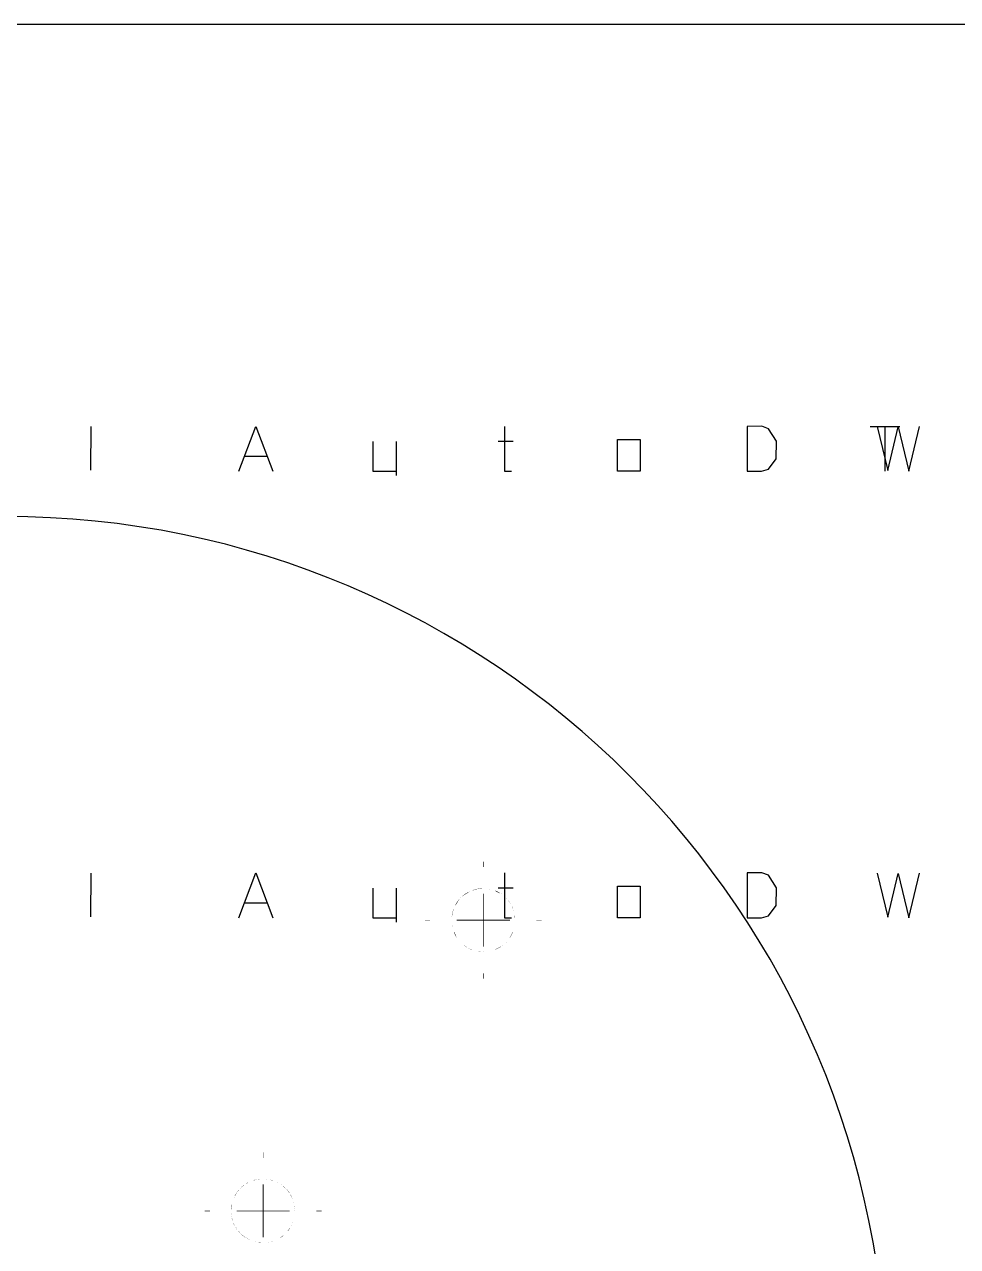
# Model space of a CAD drawing. Extents: x 0 to 595, y -1 to 841.
# Drawn here: x 218 to 305.9, y 726.2 to 841.4 of the extents above; entities that cross this region are included whole.
import ezdxf

# ---------------------------------------------------------------- set-up
doc = ezdxf.new("R2010")
doc.units = 0
doc.header["$MEASUREMENT"] = 0
doc.header["$XCLIPFRAME"] = 2
doc.linetypes.add('atContinuous2', pattern=[0])
for name, color, linetype in [('at_Entity', 7, 'Continuous'), ('at_Rect', 7, 'Continuous'), ('at_Solid', 7, 'Continuous'), ('at_Text', 7, 'Continuous')]:
    doc.layers.add(name, color=color, linetype=linetype)
picture_1 = doc.add_image_def('image1.jpg', size_in_pixel=(1446, 2048))

msp = doc.modelspace()

# ---------------------------------------------------------------- linework, layer by layer
at = {"layer": 'at_Entity', "color": 28}
for p, q in [((297.66, 803.48), (300.45, 803.48)), ((299.05, 803.48), (299.05, 799.28)), ((224.25, 761.39), (224.23, 757.28))]:
    msp.add_line(p, q, dxfattribs=at)
at = {"layer": 'at_Entity', "color": 7}
for points in [[(261.23, 761.96, 0.0508, 0.0508, 0), (261.23, 762.47, 0.0508, 0.0508, 0)], [(260.64, 759.9, 0.0221, 0.0221, 0), (260.43, 759.84, 0.0221, 0.0221, 0)], [(260.85, 759.92, 0.0213, 0.0213, 0), (260.64, 759.9, 0.0213, 0.0213, 0)], [(261.09, 759.95, 0.00474, 0.00474, 0), (260.9, 759.95, 0.00474, 0.00474, 0), (260.85, 759.92, 0.00474, 0.00474, 0)], [(262.36, 759.73, 0.00212, 0.00212, 0), (262.34, 759.73, 0.00212, 0.00212, 0), (262.29, 759.75, 0.00212, 0.00212, 0), (262.27, 759.78, 0.00212, 0.00212, 0), (262.23, 759.78, 0.00212, 0.00212, 0), (262.19, 759.8, 0.00212, 0.00212, 0), (262.17, 759.8, 0.00212, 0.00212, 0), (262.12, 759.82, 0.00212, 0.00212, 0), (262.08, 759.82, 0.00212, 0.00212, 0), (262.06, 759.84, 0.00212, 0.00212, 0), (262.02, 759.84, 0.00212, 0.00212, 0), (261.98, 759.86, 0.00212, 0.00212, 0), (261.95, 759.86, 0.00212, 0.00212, 0), (261.91, 759.88, 0.00212, 0.00212, 0), (261.85, 759.88, 0.00212, 0.00212, 0), (261.81, 759.9, 0.00212, 0.00212, 0), (261.74, 759.9, 0.00212, 0.00212, 0), (261.7, 759.92, 0.00212, 0.00212, 0), (261.59, 759.92, 0.00212, 0.00212, 0), (261.55, 759.95, 0.00212, 0.00212, 0), (261.51, 759.95, 0.00212, 0.00212, 0)], [(258.97, 758.93, 0.0241, 0.0241, 0), (258.82, 758.74, 0.0241, 0.0241, 0)], [(259.26, 759.22, 0.003, 0.003, 0), (259.22, 759.18, 0.003, 0.003, 0), (259.2, 759.16, 0.003, 0.003, 0), (259.16, 759.14, 0.003, 0.003, 0), (259.14, 759.1, 0.003, 0.003, 0), (259.12, 759.08, 0.003, 0.003, 0), (259.09, 759.06, 0.003, 0.003, 0), (259.05, 759.03, 0.003, 0.003, 0), (259.03, 758.99, 0.003, 0.003, 0), (259.01, 758.97, 0.003, 0.003, 0), (258.97, 758.93, 0.003, 0.003, 0)], [(259.45, 759.37, 0.0241, 0.0241, 0), (259.26, 759.22, 0.0241, 0.0241, 0)], [(259.82, 759.61, 0.0429, 0.0429, 0), (259.45, 759.37, 0.0429, 0.0429, 0)], [(260.22, 759.78, 0.00212, 0.00212, 0), (260.18, 759.78, 0.00212, 0.00212, 0), (260.15, 759.75, 0.00212, 0.00212, 0), (260.11, 759.73, 0.00212, 0.00212, 0), (260.09, 759.73, 0.00212, 0.00212, 0), (260.05, 759.71, 0.00212, 0.00212, 0), (260.01, 759.69, 0.00212, 0.00212, 0), (259.98, 759.69, 0.00212, 0.00212, 0), (259.94, 759.67, 0.00212, 0.00212, 0), (259.92, 759.65, 0.00212, 0.00212, 0), (259.88, 759.63, 0.00212, 0.00212, 0), (259.86, 759.63, 0.00212, 0.00212, 0), (259.82, 759.61, 0.00212, 0.00212, 0)], [(260.43, 759.84, 0.0221, 0.0221, 0), (260.22, 759.78, 0.0221, 0.0221, 0)], [(261.23, 756.96, 0.0822, 0.0822, 0), (261.23, 759.46, 0.0822, 0.0822, 0)], [(262.76, 759.52, 0.0455, 0.0455, 0), (262.36, 759.73, 0.0455, 0.0455, 0)], [(263.59, 758.8, 0.00212, 0.00212, 0), (263.56, 758.84, 0.00212, 0.00212, 0), (263.52, 758.86, 0.00212, 0.00212, 0), (263.5, 758.89, 0.00212, 0.00212, 0), (263.48, 758.93, 0.00212, 0.00212, 0), (263.44, 758.97, 0.00212, 0.00212, 0), (263.42, 758.99, 0.00212, 0.00212, 0), (263.39, 759.03, 0.00212, 0.00212, 0), (263.35, 759.06, 0.00212, 0.00212, 0), (263.33, 759.08, 0.00212, 0.00212, 0), (263.31, 759.1, 0.00212, 0.00212, 0), (263.29, 759.14, 0.00212, 0.00212, 0), (263.25, 759.16, 0.00212, 0.00212, 0), (263.23, 759.18, 0.00212, 0.00212, 0), (263.18, 759.22, 0.00212, 0.00212, 0), (263.14, 759.25, 0.00212, 0.00212, 0), (263.12, 759.27, 0.00212, 0.00212, 0), (263.1, 759.31, 0.00212, 0.00212, 0), (263.06, 759.33, 0.00212, 0.00212, 0), (263.03, 759.35, 0.00212, 0.00212, 0), (262.99, 759.37, 0.00212, 0.00212, 0), (262.95, 759.42, 0.00212, 0.00212, 0), (262.91, 759.44, 0.00212, 0.00212, 0), (262.89, 759.46, 0.00212, 0.00212, 0), (262.84, 759.48, 0.00212, 0.00212, 0), (262.82, 759.5, 0.00212, 0.00212, 0), (262.78, 759.52, 0.00212, 0.00212, 0), (262.76, 759.52, 0.00212, 0.00212, 0)], [(263.71, 758.63, 0.0212, 0.0212, 0), (263.59, 758.8, 0.0212, 0.0212, 0)], [(258.35, 757.76, 0.0221, 0.0221, 0), (258.29, 757.55, 0.0221, 0.0221, 0)], [(258.42, 757.98, 0.0221, 0.0221, 0), (258.35, 757.76, 0.0221, 0.0221, 0)], [(258.59, 758.38, 0.00212, 0.00212, 0), (258.57, 758.34, 0.00212, 0.00212, 0), (258.57, 758.31, 0.00212, 0.00212, 0), (258.54, 758.27, 0.00212, 0.00212, 0), (258.52, 758.25, 0.00212, 0.00212, 0), (258.5, 758.21, 0.00212, 0.00212, 0), (258.5, 758.19, 0.00212, 0.00212, 0), (258.48, 758.14, 0.00212, 0.00212, 0), (258.46, 758.1, 0.00212, 0.00212, 0), (258.46, 758.08, 0.00212, 0.00212, 0), (258.44, 758.04, 0.00212, 0.00212, 0), (258.42, 758.02, 0.00212, 0.00212, 0), (258.42, 757.98, 0.00212, 0.00212, 0)], [(258.82, 758.74, 0.0429, 0.0429, 0), (258.59, 758.38, 0.0429, 0.0429, 0)], [(263.92, 758.25, 0.00212, 0.00212, 0), (263.9, 758.27, 0.00212, 0.00212, 0), (263.88, 758.31, 0.00212, 0.00212, 0), (263.88, 758.34, 0.00212, 0.00212, 0), (263.86, 758.38, 0.00212, 0.00212, 0), (263.84, 758.4, 0.00212, 0.00212, 0), (263.82, 758.44, 0.00212, 0.00212, 0), (263.8, 758.46, 0.00212, 0.00212, 0), (263.78, 758.5, 0.00212, 0.00212, 0), (263.78, 758.53, 0.00212, 0.00212, 0), (263.75, 758.57, 0.00212, 0.00212, 0), (263.73, 758.59, 0.00212, 0.00212, 0), (263.71, 758.63, 0.00212, 0.00212, 0)], [(264.01, 758.04, 0.0228, 0.0228, 0), (263.92, 758.25, 0.0228, 0.0228, 0)], [(264.18, 757.4, 0.00212, 0.00212, 0), (264.18, 757.45, 0.00212, 0.00212, 0), (264.16, 757.49, 0.00212, 0.00212, 0), (264.16, 757.55, 0.00212, 0.00212, 0), (264.14, 757.59, 0.00212, 0.00212, 0), (264.14, 757.66, 0.00212, 0.00212, 0), (264.11, 757.7, 0.00212, 0.00212, 0), (264.11, 757.72, 0.00212, 0.00212, 0), (264.09, 757.76, 0.00212, 0.00212, 0), (264.09, 757.81, 0.00212, 0.00212, 0), (264.07, 757.83, 0.00212, 0.00212, 0), (264.07, 757.87, 0.00212, 0.00212, 0), (264.05, 757.91, 0.00212, 0.00212, 0), (264.05, 757.93, 0.00212, 0.00212, 0), (264.03, 757.98, 0.00212, 0.00212, 0), (264.03, 758.02, 0.00212, 0.00212, 0), (264.01, 758.04, 0.00212, 0.00212, 0)], [(256.21, 756.96, 0.0487, 0.0487, 0), (255.73, 756.96, 0.0487, 0.0487, 0)], [(258.27, 757.34, 0.00474, 0.00474, 0), (258.25, 757.3, 0.00474, 0.00474, 0), (258.25, 757.11, 0.00474, 0.00474, 0)], [(258.25, 756.68, 0.00212, 0.00212, 0), (258.25, 756.64, 0.00212, 0.00212, 0), (258.27, 756.6, 0.00212, 0.00212, 0), (258.27, 756.49, 0.00212, 0.00212, 0), (258.29, 756.45, 0.00212, 0.00212, 0), (258.29, 756.39, 0.00212, 0.00212, 0), (258.31, 756.34, 0.00212, 0.00212, 0), (258.31, 756.28, 0.00212, 0.00212, 0), (258.33, 756.24, 0.00212, 0.00212, 0), (258.33, 756.22, 0.00212, 0.00212, 0), (258.35, 756.18, 0.00212, 0.00212, 0), (258.35, 756.13, 0.00212, 0.00212, 0), (258.37, 756.11, 0.00212, 0.00212, 0), (258.37, 756.07, 0.00212, 0.00212, 0), (258.4, 756.03, 0.00212, 0.00212, 0), (258.4, 756.01, 0.00212, 0.00212, 0), (258.42, 755.96, 0.00212, 0.00212, 0), (258.42, 755.92, 0.00212, 0.00212, 0), (258.44, 755.9, 0.00212, 0.00212, 0), (258.46, 755.86, 0.00212, 0.00212, 0), (258.46, 755.84, 0.00212, 0.00212, 0)], [(258.29, 757.55, 0.0213, 0.0213, 0), (258.27, 757.34, 0.0213, 0.0213, 0)], [(261.23, 756.96, 0.0822, 0.0822, 0), (258.71, 756.96, 0.0822, 0.0822, 0)], [(261.23, 756.96, 0.0822, 0.0822, 0), (261.23, 754.46, 0.0822, 0.0822, 0)], [(261.23, 756.96, 0.0822, 0.0822, 0), (263.73, 756.96, 0.0822, 0.0822, 0)], [(263.99, 755.84, 0.00212, 0.00212, 0), (263.99, 755.86, 0.00212, 0.00212, 0), (264.01, 755.9, 0.00212, 0.00212, 0), (264.03, 755.92, 0.00212, 0.00212, 0), (264.03, 755.96, 0.00212, 0.00212, 0), (264.05, 756.01, 0.00212, 0.00212, 0), (264.05, 756.03, 0.00212, 0.00212, 0), (264.07, 756.07, 0.00212, 0.00212, 0), (264.07, 756.11, 0.00212, 0.00212, 0), (264.09, 756.13, 0.00212, 0.00212, 0), (264.09, 756.18, 0.00212, 0.00212, 0), (264.11, 756.22, 0.00212, 0.00212, 0), (264.11, 756.24, 0.00212, 0.00212, 0), (264.14, 756.28, 0.00212, 0.00212, 0), (264.14, 756.34, 0.00212, 0.00212, 0), (264.16, 756.39, 0.00212, 0.00212, 0), (264.16, 756.45, 0.00212, 0.00212, 0), (264.18, 756.49, 0.00212, 0.00212, 0), (264.18, 756.6, 0.00212, 0.00212, 0), (264.2, 756.64, 0.00212, 0.00212, 0), (264.2, 756.94, 0.00212, 0.00212, 0), (264.22, 756.98, 0.00212, 0.00212, 0)], [(264.2, 757.19, 0.0213, 0.0213, 0), (264.18, 757.4, 0.0213, 0.0213, 0)], [(264.22, 756.96, 0.00474, 0.00474, 0), (264.2, 757, 0.00474, 0.00474, 0), (264.2, 757.19, 0.00474, 0.00474, 0)], [(266.23, 756.96, 0.0487, 0.0487, 0), (266.72, 756.96, 0.0487, 0.0487, 0)], [(258.46, 755.84, 0.0455, 0.0455, 0), (258.67, 755.43, 0.0455, 0.0455, 0)], [(258.67, 755.43, 0.00212, 0.00212, 0), (258.67, 755.41, 0.00212, 0.00212, 0), (258.69, 755.37, 0.00212, 0.00212, 0), (258.71, 755.35, 0.00212, 0.00212, 0), (258.73, 755.31, 0.00212, 0.00212, 0), (258.76, 755.29, 0.00212, 0.00212, 0), (258.78, 755.24, 0.00212, 0.00212, 0), (258.8, 755.22, 0.00212, 0.00212, 0), (258.82, 755.2, 0.00212, 0.00212, 0), (258.84, 755.16, 0.00212, 0.00212, 0), (258.86, 755.14, 0.00212, 0.00212, 0), (258.88, 755.09, 0.00212, 0.00212, 0), (258.93, 755.07, 0.00212, 0.00212, 0), (258.95, 755.05, 0.00212, 0.00212, 0), (258.97, 755.01, 0.00212, 0.00212, 0), (259.03, 754.95, 0.00212, 0.00212, 0), (259.05, 754.9, 0.00212, 0.00212, 0), (259.09, 754.88, 0.00212, 0.00212, 0), (259.12, 754.86, 0.00212, 0.00212, 0), (259.14, 754.84, 0.00212, 0.00212, 0), (259.16, 754.8, 0.00212, 0.00212, 0), (259.2, 754.78, 0.00212, 0.00212, 0), (259.22, 754.76, 0.00212, 0.00212, 0), (259.24, 754.73, 0.00212, 0.00212, 0), (259.26, 754.71, 0.00212, 0.00212, 0), (259.31, 754.69, 0.00212, 0.00212, 0), (259.33, 754.67, 0.00212, 0.00212, 0), (259.35, 754.63, 0.00212, 0.00212, 0), (259.39, 754.61, 0.00212, 0.00212, 0)], [(262.89, 754.48, 0.003, 0.003, 0), (262.91, 754.5, 0.003, 0.003, 0), (262.95, 754.52, 0.003, 0.003, 0), (262.99, 754.57, 0.003, 0.003, 0), (263.03, 754.59, 0.003, 0.003, 0), (263.06, 754.61, 0.003, 0.003, 0), (263.1, 754.63, 0.003, 0.003, 0), (263.12, 754.67, 0.003, 0.003, 0), (263.14, 754.69, 0.003, 0.003, 0), (263.18, 754.71, 0.003, 0.003, 0), (263.2, 754.73, 0.003, 0.003, 0), (263.23, 754.76, 0.003, 0.003, 0), (263.25, 754.78, 0.003, 0.003, 0), (263.29, 754.8, 0.003, 0.003, 0), (263.31, 754.84, 0.003, 0.003, 0), (263.33, 754.86, 0.003, 0.003, 0), (263.35, 754.88, 0.003, 0.003, 0), (263.39, 754.9, 0.003, 0.003, 0), (263.42, 754.95, 0.003, 0.003, 0), (263.48, 755.01, 0.003, 0.003, 0), (263.5, 755.05, 0.003, 0.003, 0), (263.52, 755.07, 0.003, 0.003, 0), (263.56, 755.09, 0.003, 0.003, 0), (263.59, 755.14, 0.003, 0.003, 0), (263.61, 755.16, 0.003, 0.003, 0), (263.63, 755.2, 0.003, 0.003, 0), (263.65, 755.22, 0.003, 0.003, 0), (263.67, 755.24, 0.003, 0.003, 0), (263.69, 755.29, 0.003, 0.003, 0), (263.71, 755.31, 0.003, 0.003, 0)], [(263.71, 755.31, 0.0294, 0.0294, 0), (263.86, 755.56, 0.0294, 0.0294, 0)], [(263.86, 755.56, 0.0303, 0.0303, 0), (263.99, 755.84, 0.0303, 0.0303, 0)], [(259.39, 754.61, 0.0212, 0.0212, 0), (259.56, 754.48, 0.0212, 0.0212, 0)], [(259.56, 754.48, 0.00212, 0.00212, 0), (259.6, 754.46, 0.00212, 0.00212, 0), (259.62, 754.44, 0.00212, 0.00212, 0), (259.67, 754.42, 0.00212, 0.00212, 0), (259.69, 754.42, 0.00212, 0.00212, 0), (259.73, 754.4, 0.00212, 0.00212, 0), (259.75, 754.37, 0.00212, 0.00212, 0), (259.79, 754.35, 0.00212, 0.00212, 0), (259.82, 754.33, 0.00212, 0.00212, 0), (259.86, 754.31, 0.00212, 0.00212, 0), (259.88, 754.31, 0.00212, 0.00212, 0), (259.92, 754.29, 0.00212, 0.00212, 0), (259.94, 754.27, 0.00212, 0.00212, 0)], [(259.94, 754.27, 0.0228, 0.0228, 0), (260.15, 754.18, 0.0228, 0.0228, 0)], [(260.15, 754.18, 0.00212, 0.00212, 0), (260.18, 754.16, 0.00212, 0.00212, 0), (260.22, 754.16, 0.00212, 0.00212, 0), (260.26, 754.14, 0.00212, 0.00212, 0), (260.28, 754.14, 0.00212, 0.00212, 0), (260.32, 754.12, 0.00212, 0.00212, 0), (260.37, 754.12, 0.00212, 0.00212, 0), (260.39, 754.1, 0.00212, 0.00212, 0), (260.43, 754.1, 0.00212, 0.00212, 0), (260.47, 754.08, 0.00212, 0.00212, 0), (260.49, 754.08, 0.00212, 0.00212, 0), (260.54, 754.06, 0.00212, 0.00212, 0), (260.6, 754.06, 0.00212, 0.00212, 0), (260.64, 754.04, 0.00212, 0.00212, 0), (260.7, 754.04, 0.00212, 0.00212, 0), (260.75, 754.01, 0.00212, 0.00212, 0), (260.79, 754.01, 0.00212, 0.00212, 0)], [(261, 753.99, 0.00212, 0.00212, 0), (261.19, 753.99, 0.00212, 0.00212, 0), (261.23, 753.97, 0.00212, 0.00212, 0), (261.26, 753.99, 0.00212, 0.00212, 0), (261.55, 753.99, 0.00212, 0.00212, 0), (261.59, 754.01, 0.00212, 0.00212, 0), (261.7, 754.01, 0.00212, 0.00212, 0), (261.74, 754.04, 0.00212, 0.00212, 0), (261.81, 754.04, 0.00212, 0.00212, 0), (261.85, 754.06, 0.00212, 0.00212, 0), (261.91, 754.06, 0.00212, 0.00212, 0), (261.95, 754.08, 0.00212, 0.00212, 0), (261.98, 754.08, 0.00212, 0.00212, 0), (262.02, 754.1, 0.00212, 0.00212, 0), (262.06, 754.1, 0.00212, 0.00212, 0), (262.08, 754.12, 0.00212, 0.00212, 0), (262.12, 754.12, 0.00212, 0.00212, 0), (262.17, 754.14, 0.00212, 0.00212, 0), (262.19, 754.14, 0.00212, 0.00212, 0), (262.23, 754.16, 0.00212, 0.00212, 0), (262.27, 754.16, 0.00212, 0.00212, 0), (262.29, 754.18, 0.00212, 0.00212, 0), (262.34, 754.21, 0.00212, 0.00212, 0), (262.36, 754.21, 0.00212, 0.00212, 0)], [(262.36, 754.21, 0.0303, 0.0303, 0), (262.63, 754.33, 0.0303, 0.0303, 0)], [(262.63, 754.33, 0.0294, 0.0294, 0), (262.89, 754.48, 0.0294, 0.0294, 0)], [(260.79, 754.01, 0.0213, 0.0213, 0), (261, 753.99, 0.0213, 0.0213, 0)], [(261.23, 751.96, 0.0508, 0.0508, 0), (261.23, 751.45, 0.0508, 0.0508, 0)], [(240.48, 734.57, 0.0508, 0.0508, 0), (240.48, 735.08, 0.0508, 0.0508, 0)], [(239.88, 732.54, 0.00212, 0.00212, 0), (239.84, 732.52, 0.00212, 0.00212, 0), (239.78, 732.52, 0.00212, 0.00212, 0), (239.74, 732.5, 0.00212, 0.00212, 0), (239.69, 732.5, 0.00212, 0.00212, 0), (239.67, 732.47, 0.00212, 0.00212, 0), (239.63, 732.47, 0.00212, 0.00212, 0), (239.59, 732.45, 0.00212, 0.00212, 0), (239.57, 732.45, 0.00212, 0.00212, 0), (239.52, 732.43, 0.00212, 0.00212, 0), (239.48, 732.43, 0.00212, 0.00212, 0), (239.46, 732.41, 0.00212, 0.00212, 0), (239.42, 732.41, 0.00212, 0.00212, 0), (239.38, 732.39, 0.00212, 0.00212, 0), (239.36, 732.37, 0.00212, 0.00212, 0), (239.31, 732.37, 0.00212, 0.00212, 0), (239.29, 732.35, 0.00212, 0.00212, 0), (239.25, 732.33, 0.00212, 0.00212, 0), (239.21, 732.33, 0.00212, 0.00212, 0), (239.19, 732.31, 0.00212, 0.00212, 0), (239.14, 732.28, 0.00212, 0.00212, 0), (239.12, 732.26, 0.00212, 0.00212, 0), (239.08, 732.26, 0.00212, 0.00212, 0), (239.06, 732.24, 0.00212, 0.00212, 0)], [(240.1, 732.56, 0.0213, 0.0213, 0), (239.88, 732.54, 0.0213, 0.0213, 0)], [(240.33, 732.58, 0.00474, 0.00474, 0), (240.14, 732.58, 0.00474, 0.00474, 0), (240.1, 732.56, 0.00474, 0.00474, 0)], [(241.2, 732.5, 0.00424, 0.00424, 0), (241.16, 732.52, 0.00424, 0.00424, 0), (241.09, 732.52, 0.00424, 0.00424, 0), (241.05, 732.54, 0.00424, 0.00424, 0), (240.99, 732.54, 0.00424, 0.00424, 0), (240.94, 732.56, 0.00424, 0.00424, 0), (240.84, 732.56, 0.00424, 0.00424, 0), (240.8, 732.58, 0.00424, 0.00424, 0), (240.75, 732.58, 0.00424, 0.00424, 0)], [(241.41, 732.43, 0.0221, 0.0221, 0), (241.2, 732.5, 0.0221, 0.0221, 0)], [(242.38, 731.9, 0.003, 0.003, 0), (242.34, 731.92, 0.003, 0.003, 0), (242.32, 731.95, 0.003, 0.003, 0), (242.28, 731.99, 0.003, 0.003, 0), (242.26, 732.01, 0.003, 0.003, 0), (242.24, 732.03, 0.003, 0.003, 0), (242.19, 732.05, 0.003, 0.003, 0), (242.17, 732.07, 0.003, 0.003, 0), (242.13, 732.09, 0.003, 0.003, 0), (242.11, 732.11, 0.003, 0.003, 0), (242.07, 732.11, 0.003, 0.003, 0), (242.05, 732.14, 0.003, 0.003, 0), (242.02, 732.16, 0.003, 0.003, 0), (241.94, 732.2, 0.003, 0.003, 0), (241.92, 732.22, 0.003, 0.003, 0), (241.88, 732.24, 0.003, 0.003, 0), (241.85, 732.26, 0.003, 0.003, 0), (241.81, 732.26, 0.003, 0.003, 0), (241.79, 732.28, 0.003, 0.003, 0), (241.75, 732.31, 0.003, 0.003, 0), (241.73, 732.33, 0.003, 0.003, 0), (241.68, 732.33, 0.003, 0.003, 0), (241.64, 732.35, 0.003, 0.003, 0), (241.62, 732.37, 0.003, 0.003, 0), (241.58, 732.37, 0.003, 0.003, 0), (241.56, 732.39, 0.003, 0.003, 0), (241.52, 732.41, 0.003, 0.003, 0), (241.47, 732.41, 0.003, 0.003, 0), (241.45, 732.43, 0.003, 0.003, 0), (241.41, 732.43, 0.003, 0.003, 0)], [(237.94, 731.18, 0.0229, 0.0229, 0), (237.81, 730.99, 0.0229, 0.0229, 0)], [(238.04, 731.37, 0.003, 0.003, 0), (238.02, 731.35, 0.003, 0.003, 0), (238, 731.31, 0.003, 0.003, 0), (237.98, 731.29, 0.003, 0.003, 0), (237.96, 731.25, 0.003, 0.003, 0), (237.94, 731.23, 0.003, 0.003, 0), (237.94, 731.18, 0.003, 0.003, 0)], [(238.19, 731.54, 0.0225, 0.0225, 0), (238.04, 731.37, 0.0225, 0.0225, 0)], [(238.51, 731.86, 0.003, 0.003, 0), (238.47, 731.84, 0.003, 0.003, 0), (238.44, 731.82, 0.003, 0.003, 0), (238.42, 731.8, 0.003, 0.003, 0), (238.4, 731.75, 0.003, 0.003, 0), (238.36, 731.73, 0.003, 0.003, 0), (238.32, 731.69, 0.003, 0.003, 0), (238.3, 731.65, 0.003, 0.003, 0), (238.25, 731.63, 0.003, 0.003, 0), (238.23, 731.61, 0.003, 0.003, 0), (238.21, 731.59, 0.003, 0.003, 0), (238.19, 731.54, 0.003, 0.003, 0)], [(238.68, 732.01, 0.0225, 0.0225, 0), (238.51, 731.86, 0.0225, 0.0225, 0)], [(238.87, 732.11, 0.003, 0.003, 0), (238.83, 732.11, 0.003, 0.003, 0), (238.8, 732.09, 0.003, 0.003, 0), (238.76, 732.07, 0.003, 0.003, 0), (238.74, 732.05, 0.003, 0.003, 0), (238.7, 732.03, 0.003, 0.003, 0), (238.68, 732.01, 0.003, 0.003, 0)], [(239.06, 732.24, 0.0229, 0.0229, 0), (238.87, 732.11, 0.0229, 0.0229, 0)], [(240.48, 729.57, 0.0822, 0.0822, 0), (240.48, 732.07, 0.0822, 0.0822, 0)], [(242.53, 731.75, 0.021, 0.021, 0), (242.38, 731.9, 0.021, 0.021, 0)], [(242.7, 731.61, 0.003, 0.003, 0), (242.68, 731.63, 0.003, 0.003, 0), (242.64, 731.65, 0.003, 0.003, 0), (242.62, 731.69, 0.003, 0.003, 0), (242.57, 731.73, 0.003, 0.003, 0), (242.53, 731.75, 0.003, 0.003, 0)], [(242.83, 731.44, 0.0212, 0.0212, 0), (242.7, 731.61, 0.0212, 0.0212, 0)], [(242.98, 731.25, 0.0241, 0.0241, 0), (242.83, 731.44, 0.0241, 0.0241, 0)], [(243.08, 731.06, 0.003, 0.003, 0), (243.06, 731.1, 0.003, 0.003, 0), (243.04, 731.14, 0.003, 0.003, 0), (243, 731.18, 0.003, 0.003, 0), (243, 731.23, 0.003, 0.003, 0), (242.98, 731.25, 0.003, 0.003, 0)], [(237.51, 730.17, 0.0213, 0.0213, 0), (237.49, 729.95, 0.0213, 0.0213, 0)], [(237.81, 730.99, 0.00212, 0.00212, 0), (237.79, 730.97, 0.00212, 0.00212, 0), (237.79, 730.93, 0.00212, 0.00212, 0), (237.77, 730.91, 0.00212, 0.00212, 0), (237.75, 730.86, 0.00212, 0.00212, 0), (237.72, 730.84, 0.00212, 0.00212, 0), (237.72, 730.8, 0.00212, 0.00212, 0), (237.7, 730.76, 0.00212, 0.00212, 0), (237.68, 730.74, 0.00212, 0.00212, 0), (237.68, 730.7, 0.00212, 0.00212, 0), (237.66, 730.67, 0.00212, 0.00212, 0), (237.64, 730.63, 0.00212, 0.00212, 0), (237.64, 730.59, 0.00212, 0.00212, 0), (237.62, 730.57, 0.00212, 0.00212, 0), (237.62, 730.53, 0.00212, 0.00212, 0), (237.6, 730.48, 0.00212, 0.00212, 0), (237.6, 730.46, 0.00212, 0.00212, 0), (237.58, 730.42, 0.00212, 0.00212, 0), (237.58, 730.38, 0.00212, 0.00212, 0), (237.55, 730.36, 0.00212, 0.00212, 0), (237.55, 730.31, 0.00212, 0.00212, 0), (237.53, 730.27, 0.00212, 0.00212, 0), (237.53, 730.21, 0.00212, 0.00212, 0), (237.51, 730.17, 0.00212, 0.00212, 0)], [(243.19, 730.86, 0.0218, 0.0218, 0), (243.08, 731.06, 0.0218, 0.0218, 0)], [(243.44, 730.02, 0.00212, 0.00212, 0), (243.44, 730.06, 0.00212, 0.00212, 0), (243.42, 730.1, 0.00212, 0.00212, 0), (243.42, 730.17, 0.00212, 0.00212, 0), (243.4, 730.21, 0.00212, 0.00212, 0), (243.4, 730.27, 0.00212, 0.00212, 0), (243.38, 730.31, 0.00212, 0.00212, 0), (243.38, 730.36, 0.00212, 0.00212, 0), (243.36, 730.38, 0.00212, 0.00212, 0), (243.36, 730.42, 0.00212, 0.00212, 0), (243.34, 730.46, 0.00212, 0.00212, 0), (243.34, 730.48, 0.00212, 0.00212, 0), (243.32, 730.53, 0.00212, 0.00212, 0), (243.32, 730.57, 0.00212, 0.00212, 0), (243.29, 730.59, 0.00212, 0.00212, 0), (243.29, 730.63, 0.00212, 0.00212, 0), (243.27, 730.67, 0.00212, 0.00212, 0), (243.25, 730.7, 0.00212, 0.00212, 0), (243.25, 730.74, 0.00212, 0.00212, 0), (243.23, 730.76, 0.00212, 0.00212, 0), (243.21, 730.8, 0.00212, 0.00212, 0), (243.21, 730.84, 0.00212, 0.00212, 0), (243.19, 730.86, 0.00212, 0.00212, 0)], [(243.46, 729.81, 0.0213, 0.0213, 0), (243.44, 730.02, 0.0213, 0.0213, 0)], [(235.48, 729.57, 0.0508, 0.0508, 0), (234.97, 729.57, 0.0508, 0.0508, 0)], [(237.49, 729.95, 0.00474, 0.00474, 0), (237.47, 729.91, 0.00474, 0.00474, 0), (237.47, 729.72, 0.00474, 0.00474, 0)], [(237.47, 729.3, 0.00424, 0.00424, 0), (237.47, 729.26, 0.00424, 0.00424, 0), (237.49, 729.21, 0.00424, 0.00424, 0), (237.49, 729.11, 0.00424, 0.00424, 0), (237.51, 729.06, 0.00424, 0.00424, 0), (237.51, 729, 0.00424, 0.00424, 0), (237.53, 728.96, 0.00424, 0.00424, 0), (237.53, 728.9, 0.00424, 0.00424, 0), (237.55, 728.85, 0.00424, 0.00424, 0)], [(237.55, 728.85, 0.0221, 0.0221, 0), (237.62, 728.64, 0.0221, 0.0221, 0)], [(240.48, 729.57, 0.0822, 0.0822, 0), (237.98, 729.57, 0.0822, 0.0822, 0)], [(240.48, 729.57, 0.0822, 0.0822, 0), (240.48, 727.07, 0.0822, 0.0822, 0)], [(240.48, 729.57, 0.0822, 0.0822, 0), (242.98, 729.57, 0.0822, 0.0822, 0)], [(242.98, 727.92, 0.00212, 0.00212, 0), (243, 727.94, 0.00212, 0.00212, 0), (243, 727.98, 0.00212, 0.00212, 0), (243.04, 728.03, 0.00212, 0.00212, 0), (243.08, 728.11, 0.00212, 0.00212, 0), (243.1, 728.13, 0.00212, 0.00212, 0), (243.13, 728.18, 0.00212, 0.00212, 0), (243.15, 728.2, 0.00212, 0.00212, 0), (243.15, 728.24, 0.00212, 0.00212, 0), (243.17, 728.26, 0.00212, 0.00212, 0), (243.19, 728.3, 0.00212, 0.00212, 0), (243.21, 728.32, 0.00212, 0.00212, 0), (243.21, 728.37, 0.00212, 0.00212, 0), (243.23, 728.41, 0.00212, 0.00212, 0), (243.25, 728.43, 0.00212, 0.00212, 0), (243.25, 728.47, 0.00212, 0.00212, 0), (243.27, 728.49, 0.00212, 0.00212, 0), (243.29, 728.54, 0.00212, 0.00212, 0), (243.29, 728.58, 0.00212, 0.00212, 0), (243.32, 728.6, 0.00212, 0.00212, 0), (243.32, 728.64, 0.00212, 0.00212, 0), (243.34, 728.68, 0.00212, 0.00212, 0), (243.34, 728.7, 0.00212, 0.00212, 0), (243.36, 728.75, 0.00212, 0.00212, 0), (243.36, 728.79, 0.00212, 0.00212, 0), (243.38, 728.81, 0.00212, 0.00212, 0), (243.38, 728.85, 0.00212, 0.00212, 0), (243.4, 728.9, 0.00212, 0.00212, 0), (243.4, 728.96, 0.00212, 0.00212, 0), (243.42, 729, 0.00212, 0.00212, 0), (243.42, 729.06, 0.00212, 0.00212, 0), (243.44, 729.11, 0.00212, 0.00212, 0), (243.44, 729.21, 0.00212, 0.00212, 0), (243.46, 729.26, 0.00212, 0.00212, 0), (243.46, 729.55, 0.00212, 0.00212, 0), (243.49, 729.59, 0.00212, 0.00212, 0)], [(243.49, 729.57, 0.00474, 0.00474, 0), (243.46, 729.62, 0.00474, 0.00474, 0), (243.46, 729.81, 0.00474, 0.00474, 0)], [(245.48, 729.57, 0.0508, 0.0508, 0), (245.98, 729.57, 0.0508, 0.0508, 0)], [(237.62, 728.64, 0.003, 0.003, 0), (237.62, 728.6, 0.003, 0.003, 0), (237.64, 728.58, 0.003, 0.003, 0), (237.64, 728.54, 0.003, 0.003, 0), (237.66, 728.49, 0.003, 0.003, 0), (237.68, 728.47, 0.003, 0.003, 0), (237.68, 728.43, 0.003, 0.003, 0), (237.7, 728.41, 0.003, 0.003, 0), (237.72, 728.37, 0.003, 0.003, 0), (237.72, 728.32, 0.003, 0.003, 0), (237.75, 728.3, 0.003, 0.003, 0), (237.77, 728.26, 0.003, 0.003, 0), (237.79, 728.24, 0.003, 0.003, 0), (237.79, 728.2, 0.003, 0.003, 0), (237.81, 728.18, 0.003, 0.003, 0), (237.83, 728.13, 0.003, 0.003, 0), (237.85, 728.11, 0.003, 0.003, 0), (237.89, 728.03, 0.003, 0.003, 0), (237.91, 728.01, 0.003, 0.003, 0), (237.94, 727.98, 0.003, 0.003, 0), (237.94, 727.94, 0.003, 0.003, 0), (237.96, 727.92, 0.003, 0.003, 0), (237.98, 727.88, 0.003, 0.003, 0), (238, 727.86, 0.003, 0.003, 0), (238.02, 727.82, 0.003, 0.003, 0), (238.04, 727.79, 0.003, 0.003, 0), (238.06, 727.77, 0.003, 0.003, 0), (238.11, 727.73, 0.003, 0.003, 0), (238.13, 727.71, 0.003, 0.003, 0), (238.15, 727.67, 0.003, 0.003, 0)], [(238.15, 727.67, 0.021, 0.021, 0), (238.3, 727.52, 0.021, 0.021, 0)], [(242.79, 727.67, 0.0318, 0.0318, 0), (242.98, 727.92, 0.0318, 0.0318, 0)], [(238.3, 727.52, 0.003, 0.003, 0), (238.32, 727.48, 0.003, 0.003, 0), (238.36, 727.43, 0.003, 0.003, 0), (238.4, 727.41, 0.003, 0.003, 0), (238.42, 727.37, 0.003, 0.003, 0), (238.44, 727.35, 0.003, 0.003, 0)], [(238.44, 727.35, 0.0212, 0.0212, 0), (238.61, 727.22, 0.0212, 0.0212, 0)], [(238.61, 727.22, 0.0241, 0.0241, 0), (238.8, 727.07, 0.0241, 0.0241, 0)], [(238.8, 727.07, 0.003, 0.003, 0), (238.83, 727.05, 0.003, 0.003, 0), (238.87, 727.05, 0.003, 0.003, 0), (238.89, 727.03, 0.003, 0.003, 0), (238.91, 727.01, 0.003, 0.003, 0), (238.95, 726.99, 0.003, 0.003, 0), (239, 726.97, 0.003, 0.003, 0)], [(239, 726.97, 0.0218, 0.0218, 0), (239.19, 726.86, 0.0218, 0.0218, 0)], [(239.19, 726.86, 0.00212, 0.00212, 0), (239.21, 726.84, 0.00212, 0.00212, 0), (239.25, 726.84, 0.00212, 0.00212, 0), (239.29, 726.82, 0.00212, 0.00212, 0), (239.31, 726.8, 0.00212, 0.00212, 0), (239.36, 726.8, 0.00212, 0.00212, 0), (239.38, 726.78, 0.00212, 0.00212, 0), (239.42, 726.76, 0.00212, 0.00212, 0), (239.46, 726.76, 0.00212, 0.00212, 0), (239.48, 726.73, 0.00212, 0.00212, 0), (239.52, 726.73, 0.00212, 0.00212, 0), (239.57, 726.71, 0.00212, 0.00212, 0), (239.59, 726.71, 0.00212, 0.00212, 0), (239.63, 726.69, 0.00212, 0.00212, 0), (239.67, 726.69, 0.00212, 0.00212, 0), (239.69, 726.67, 0.00212, 0.00212, 0), (239.74, 726.67, 0.00212, 0.00212, 0), (239.78, 726.65, 0.00212, 0.00212, 0), (239.84, 726.65, 0.00212, 0.00212, 0), (239.88, 726.63, 0.00212, 0.00212, 0), (239.95, 726.63, 0.00212, 0.00212, 0), (239.99, 726.61, 0.00212, 0.00212, 0), (240.03, 726.61, 0.00212, 0.00212, 0)], [(240.03, 726.61, 0.0213, 0.0213, 0), (240.24, 726.59, 0.0213, 0.0213, 0)], [(240.24, 726.59, 0.00212, 0.00212, 0), (240.44, 726.59, 0.00212, 0.00212, 0), (240.48, 726.57, 0.00212, 0.00212, 0), (240.5, 726.59, 0.00212, 0.00212, 0), (240.8, 726.59, 0.00212, 0.00212, 0), (240.84, 726.61, 0.00212, 0.00212, 0), (240.94, 726.61, 0.00212, 0.00212, 0), (240.99, 726.63, 0.00212, 0.00212, 0), (241.05, 726.63, 0.00212, 0.00212, 0), (241.09, 726.65, 0.00212, 0.00212, 0), (241.16, 726.65, 0.00212, 0.00212, 0), (241.2, 726.67, 0.00212, 0.00212, 0), (241.24, 726.67, 0.00212, 0.00212, 0), (241.26, 726.69, 0.00212, 0.00212, 0), (241.3, 726.69, 0.00212, 0.00212, 0), (241.35, 726.71, 0.00212, 0.00212, 0), (241.37, 726.71, 0.00212, 0.00212, 0), (241.41, 726.73, 0.00212, 0.00212, 0), (241.45, 726.73, 0.00212, 0.00212, 0), (241.47, 726.76, 0.00212, 0.00212, 0), (241.52, 726.76, 0.00212, 0.00212, 0), (241.56, 726.78, 0.00212, 0.00212, 0), (241.58, 726.8, 0.00212, 0.00212, 0), (241.62, 726.8, 0.00212, 0.00212, 0), (241.64, 726.82, 0.00212, 0.00212, 0), (241.68, 726.84, 0.00212, 0.00212, 0), (241.73, 726.84, 0.00212, 0.00212, 0), (241.75, 726.86, 0.00212, 0.00212, 0), (241.79, 726.88, 0.00212, 0.00212, 0), (241.81, 726.9, 0.00212, 0.00212, 0), (241.85, 726.9, 0.00212, 0.00212, 0), (241.88, 726.93, 0.00212, 0.00212, 0), (241.92, 726.95, 0.00212, 0.00212, 0), (241.94, 726.97, 0.00212, 0.00212, 0), (241.98, 726.99, 0.00212, 0.00212, 0), (242.02, 727.01, 0.00212, 0.00212, 0), (242.05, 727.03, 0.00212, 0.00212, 0), (242.07, 727.05, 0.00212, 0.00212, 0), (242.11, 727.05, 0.00212, 0.00212, 0), (242.13, 727.07, 0.00212, 0.00212, 0)], [(242.13, 727.07, 0.0318, 0.0318, 0), (242.38, 727.26, 0.0318, 0.0318, 0)], [(242.38, 727.26, 0.003, 0.003, 0), (242.43, 727.31, 0.003, 0.003, 0), (242.47, 727.33, 0.003, 0.003, 0), (242.51, 727.37, 0.003, 0.003, 0), (242.53, 727.41, 0.003, 0.003, 0), (242.57, 727.43, 0.003, 0.003, 0), (242.62, 727.48, 0.003, 0.003, 0), (242.64, 727.52, 0.003, 0.003, 0), (242.68, 727.54, 0.003, 0.003, 0), (242.7, 727.56, 0.003, 0.003, 0), (242.72, 727.58, 0.003, 0.003, 0), (242.74, 727.62, 0.003, 0.003, 0), (242.77, 727.65, 0.003, 0.003, 0), (242.79, 727.67, 0.003, 0.003, 0)]]:
    msp.add_lwpolyline(points, format="xyseb", dxfattribs=at)
at = {"layer": 'at_Entity', "color": 7, "linetype": 'atContinuous2'}
msp.add_arc((216.16, 711.9), 83.09, 0.022, 89.9969, dxfattribs=at)
at = {"layer": 'at_Rect', "color": 28}
msp.add_line((224.25, 803.47), (224.23, 799.36), dxfattribs=at)
at = {"layer": 'at_Solid', "color": 28}
for p, q in [((238.2, 757.2), (239.8, 761.41)), ((239.8, 761.41), (241.41, 757.2)), ((263.23, 761.41), (263.23, 757.2)), ((286.09, 761.41), (286.07, 757.2)), ((287.46, 761.42), (286.09, 761.41)), ((288.09, 761.19), (287.46, 761.42)), ((288.83, 760.02), (288.09, 761.19)), ((298.33, 761.38), (299.32, 757.25)), ((299.32, 757.25), (300.32, 761.36)), ((300.32, 761.36), (301.32, 757.2)), ((301.32, 757.2), (302.31, 761.38)), ((250.82, 759.98), (250.82, 757.2)), ((253.02, 759.98), (253.02, 756.78)), ((262.62, 760), (264.04, 760)), ((273.85, 760.18), (276.01, 760.18)), ((273.85, 757.2), (273.85, 760.18)), ((276.01, 760.18), (276.01, 757.2)), ((288.8, 758.34), (288.83, 760.02)), ((238.79, 758.6), (240.79, 758.6)), ((288.08, 757.37), (288.8, 758.34)), ((250.82, 757.2), (253.02, 757.2)), ((263.23, 757.2), (263.89, 757.2)), ((276.01, 757.2), (273.85, 757.2)), ((286.07, 757.2), (287.43, 757.2)), ((287.43, 757.2), (288.08, 757.37))]:
    msp.add_line(p, q, dxfattribs=at)
at = {"layer": 'at_Text', "color": 28}
for p, q in [((238.2, 799.28), (239.8, 803.48)), ((239.8, 803.48), (241.41, 799.28)), ((263.23, 803.48), (263.23, 799.28)), ((286.09, 803.48), (286.07, 799.28)), ((287.46, 803.5), (286.09, 803.48)), ((288.09, 803.27), (287.46, 803.5)), ((288.83, 802.09), (288.09, 803.27)), ((298.33, 803.46), (299.32, 799.33)), ((299.32, 799.33), (300.32, 803.44)), ((300.32, 803.44), (301.32, 799.28)), ((301.32, 799.28), (302.31, 803.46)), ((250.82, 802.06), (250.82, 799.28)), ((253.02, 802.06), (253.02, 798.86)), ((262.62, 802.08), (264.04, 802.08)), ((273.85, 802.26), (276.01, 802.26)), ((273.85, 799.28), (273.85, 802.26)), ((276.01, 802.26), (276.01, 799.28)), ((288.8, 800.42), (288.83, 802.09)), ((238.79, 800.68), (240.79, 800.68)), ((288.08, 799.45), (288.8, 800.42)), ((250.82, 799.28), (253.02, 799.28)), ((263.23, 799.28), (263.89, 799.28)), ((276.01, 799.28), (273.85, 799.28)), ((286.07, 799.28), (287.43, 799.28)), ((287.43, 799.28), (288.08, 799.45))]:
    msp.add_line(p, q, dxfattribs=at)

# ---------------------------------------------------------------- pictures from other files: only their frames are drawn
image = msp.add_image(picture_1, insert=(0, 0.01), size_in_units=(594.46, 841.54))
image.set_boundary_path([(0.026, 2047.983), (1446.026, 2047.983), (1446.026, -0.017), (0.026, -0.017), (0.026, 2047.983)])

doc.saveas('drawing.dxf')
